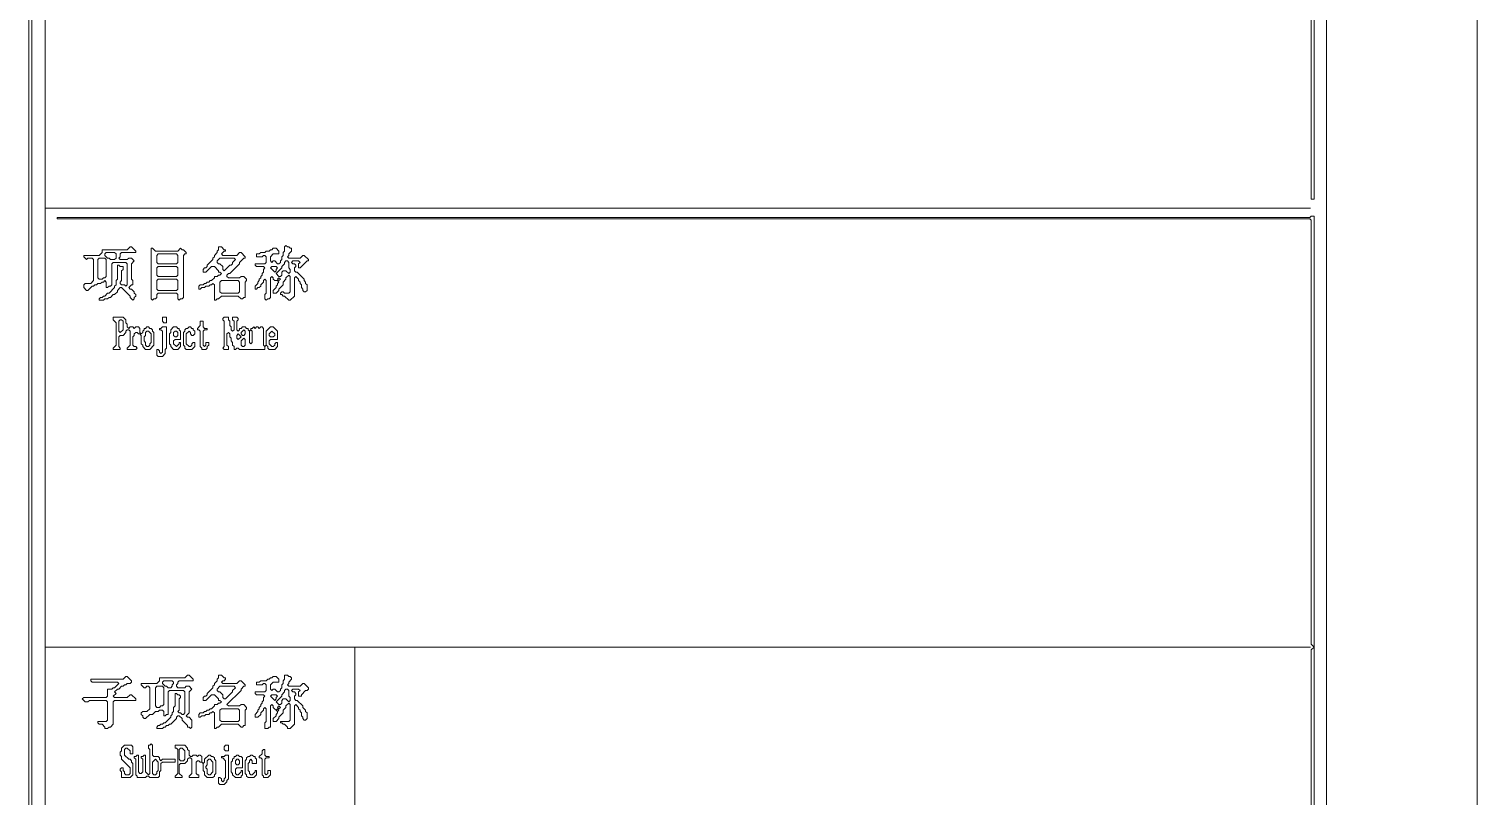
# Model space of a CAD drawing. Header units: millimetres. Extents: x 24 to 865, y 18 to 612.
# Drawn here: x 775 to 865.3, y 265.7 to 313.6 of the extents above; entities that cross this region are included whole.
import ezdxf

# ---------------------------------------------------------------- set-up
doc = ezdxf.new("R2010")
doc.units = ezdxf.units.MM
for name, color, linetype, lineweight in [('TRACE_CURVE', 6, 'Continuous', 0), ('TRACE_STRAIGHT', 5, 'Continuous', 0), ('TRACE_TEXT_SYMBOL', 6, 'Continuous', 0)]:
    doc.layers.add(name, color=color, linetype=linetype, lineweight=lineweight)

msp = doc.modelspace()

# ---------------------------------------------------------------- linework, layer by layer
at = {"layer": 'TRACE_CURVE', "color": 6}
for points in [[(774.98, 600.7), (774.98, 28.726), (775.156, 28.726), (775.156, 600.7)], [(854.939, 371.507), (854.939, 302.933), (855.115, 302.933), (855.115, 371.507)], [(854.939, 301.882), (854.852, 301.795), (776.732, 301.795), (776.732, 301.707), (854.852, 301.707), (854.939, 301.62), (854.939, 275.171), (855.115, 274.996), (854.939, 274.821), (854.939, 265.1), (855.027, 265.012), (854.939, 264.924), (854.939, 255.116), (855.027, 255.028), (854.939, 254.94), (854.939, 245.482), (855.027, 245.482), (855.115, 245.394), (855.115, 301.882)]]:
    msp.add_lwpolyline(points, close=True, dxfattribs=at)
at = {"layer": 'TRACE_STRAIGHT', "color": 5}
for p, q in [((865.28, 611.852), (865.28, 18.127)), ((775.986, 601.456), (775.986, 27.883)), ((855.903, 601.456), (855.903, 27.883)), ((775.982, 302.373), (854.887, 302.373)), ((775.982, 274.996), (854.887, 274.996)), ((795.299, 274.996), (795.299, 175.135))]:
    msp.add_line(p, q, dxfattribs=at)
at = {"layer": 'TRACE_TEXT_SYMBOL', "color": 6}
for points in [[(781.286, 299.956), (781.111, 299.781), (779.535, 299.781), (779.535, 299.605), (779.359, 299.43), (778.396, 299.43), (778.396, 299.343), (778.571, 299.167), (778.659, 299.255), (778.921, 299.255), (779.009, 299.167), (779.009, 297.854), (778.834, 297.679), (778.484, 297.679), (778.396, 297.591), (778.396, 297.416), (778.571, 297.241), (778.659, 297.241), (778.921, 297.504), (779.009, 297.504), (779.097, 297.591), (779.184, 297.591), (779.272, 297.679), (779.447, 297.679), (779.535, 297.766), (779.622, 297.766), (779.71, 297.854), (779.797, 297.766), (779.797, 297.416), (779.885, 297.416), (779.972, 297.504), (780.06, 297.504), (780.148, 297.591), (780.148, 298.905), (780.235, 298.992), (781.023, 298.992), (781.111, 298.905), (781.111, 297.591), (781.023, 297.504), (780.936, 297.591), (780.761, 297.591), (780.673, 297.679), (780.673, 297.766), (780.761, 297.854), (780.761, 298.467), (780.848, 298.554), (780.848, 298.73), (780.673, 298.73), (780.585, 298.817), (780.498, 298.817), (780.498, 297.941), (780.41, 297.854), (780.41, 297.591), (780.323, 297.504), (780.323, 297.416), (779.972, 297.066), (779.885, 297.066), (779.71, 296.89), (779.622, 296.89), (779.535, 296.803), (779.447, 296.803), (779.359, 296.715), (779.359, 296.628), (779.622, 296.628)], [(779.622, 296.628), (779.71, 296.715), (779.885, 296.715), (779.972, 296.803), (780.06, 296.803), (780.235, 296.978), (780.323, 296.978), (780.498, 297.153), (780.498, 297.241), (780.673, 297.416), (780.761, 297.416), (781.286, 296.89), (781.286, 296.803), (781.461, 296.628), (781.549, 296.715), (781.549, 296.803), (781.636, 296.89), (781.636, 296.978), (781.549, 297.066), (781.549, 297.153), (781.374, 297.328), (781.286, 297.328), (781.198, 297.416), (781.374, 297.591), (781.461, 297.591), (781.461, 297.854), (781.374, 297.941), (781.374, 298.905), (781.549, 299.08), (781.374, 299.255), (781.198, 299.255), (781.111, 299.167), (780.673, 299.167), (780.585, 299.255), (780.673, 299.343), (780.673, 299.518), (780.761, 299.605), (781.636, 299.605), (781.636, 299.693), (781.374, 299.956), (781.286, 299.956)], [(786.804, 299.956), (786.804, 299.781), (786.716, 299.693), (786.716, 299.605), (786.541, 299.43), (786.541, 299.343), (786.453, 299.255), (786.453, 299.167), (786.103, 298.817), (786.103, 298.73), (786.015, 298.642), (785.928, 298.642), (785.84, 298.554), (785.84, 298.379), (786.015, 298.379), (786.366, 298.73), (786.541, 298.73), (786.804, 298.467), (786.804, 298.379), (786.891, 298.379), (786.979, 298.292), (786.891, 298.204), (786.804, 298.204), (786.716, 298.117), (786.541, 298.117), (786.541, 298.029), (786.366, 297.854), (786.278, 297.854), (786.19, 297.766), (786.103, 297.766), (786.015, 297.679), (785.928, 297.679), (785.84, 297.591), (785.665, 297.591), (785.577, 297.504), (785.577, 297.328), (785.665, 297.328), (785.753, 297.416), (785.928, 297.416), (786.015, 297.504), (786.19, 297.504), (786.278, 297.591), (786.366, 297.591), (786.453, 297.679), (786.541, 297.591), (786.541, 296.628), (786.628, 296.628), (786.716, 296.715), (786.804, 296.715), (786.979, 296.89), (788.03, 296.89), (788.205, 296.715), (788.292, 296.715), (788.38, 296.803), (788.467, 296.803), (788.467, 297.766), (788.555, 297.854), (788.555, 297.941), (788.38, 298.117), (788.205, 298.117), (788.117, 298.029), (787.417, 298.029), (787.329, 298.117), (787.329, 298.204)], [(787.329, 298.204), (787.417, 298.292), (787.504, 298.292), (788.117, 298.905), (788.117, 298.992), (788.38, 299.255), (788.467, 299.255), (788.467, 299.343), (788.205, 299.605), (788.117, 299.605), (787.942, 299.43), (787.066, 299.43), (786.979, 299.518), (787.154, 299.693), (787.241, 299.693), (787.241, 299.781), (787.154, 299.781), (786.979, 299.956), (786.804, 299.956)], [(791.007, 300.043), (790.92, 299.956), (790.92, 299.693), (790.832, 299.605), (790.832, 299.43), (790.745, 299.343), (790.745, 299.167), (790.657, 299.08), (790.657, 298.992), (790.569, 298.905), (790.482, 298.905), (790.307, 299.08), (790.219, 299.08), (790.131, 298.992), (790.044, 299.08), (790.044, 299.343), (790.219, 299.518), (790.569, 299.518), (790.569, 299.693), (790.394, 299.868), (790.219, 299.868), (790.131, 299.781), (790.044, 299.781), (789.956, 299.693), (789.781, 299.693), (789.694, 299.605), (789.431, 299.605), (789.343, 299.518), (789.168, 299.518), (789.168, 299.343), (789.518, 299.343), (789.606, 299.43), (789.694, 299.43), (789.781, 299.343), (789.781, 298.992), (789.694, 298.905), (789.081, 298.905), (789.081, 298.817), (789.168, 298.73), (789.606, 298.73), (789.694, 298.642), (789.606, 298.554), (789.606, 298.379), (789.518, 298.292), (789.518, 298.204), (789.431, 298.117), (789.431, 298.029), (789.343, 297.941), (789.343, 297.854), (789.256, 297.766), (789.256, 297.679), (789.081, 297.504), (789.081, 297.328), (789.168, 297.328), (789.256, 297.416), (789.343, 297.416), (789.431, 297.504), (789.431, 297.591), (789.606, 297.766), (789.606, 297.854), (789.694, 297.941), (789.781, 297.854), (789.781, 297.066), (789.694, 296.978)], [(791.62, 298.73), (791.62, 298.817), (791.533, 298.905), (791.445, 298.905), (791.358, 298.992), (791.445, 299.08), (791.795, 299.08), (791.883, 298.992), (791.795, 298.905), (791.795, 298.642), (791.883, 298.642), (792.321, 299.08), (792.409, 299.08), (792.409, 299.167), (792.146, 299.43), (792.058, 299.43), (791.883, 299.255), (791.182, 299.255), (791.095, 299.343), (791.182, 299.43), (791.182, 299.518), (791.358, 299.693), (791.358, 299.868), (791.27, 299.868), (791.182, 299.956), (791.095, 299.956), (791.007, 300.043)], [(789.694, 296.978), (789.694, 296.715), (789.781, 296.628), (789.869, 296.715), (789.956, 296.715), (790.044, 296.803), (790.044, 298.029), (790.131, 298.117), (790.219, 298.029), (790.219, 297.941), (790.307, 297.854), (790.482, 297.854), (790.569, 297.766), (790.482, 297.679), (790.482, 297.591), (790.394, 297.504), (790.394, 297.416), (790.219, 297.241), (790.219, 297.066), (790.394, 297.066), (790.569, 297.241), (790.569, 297.328), (790.832, 297.591), (790.832, 297.766), (791.007, 297.941), (791.007, 298.029), (791.182, 298.204), (791.27, 298.117), (791.27, 297.153), (791.182, 297.066), (790.92, 297.066), (790.832, 297.153), (790.745, 297.153), (790.657, 297.066), (790.657, 296.978), (790.745, 296.978), (790.832, 296.89), (790.92, 296.89), (791.182, 296.628), (791.27, 296.628), (791.533, 296.89), (791.533, 298.029), (791.62, 298.117), (791.795, 297.941), (791.795, 297.854), (791.883, 297.766), (791.883, 297.679), (791.971, 297.591), (791.971, 297.416), (792.058, 297.328), (792.058, 297.241), (792.146, 297.153), (792.233, 297.153), (792.321, 297.241), (792.321, 297.591), (792.233, 297.679), (792.233, 297.766), (792.146, 297.854), (792.146, 297.941), (791.708, 298.379), (791.62, 298.379), (791.533, 298.467), (791.533, 298.642), (791.62, 298.73)], [(780.235, 295.577), (780.235, 295.402), (780.41, 295.226), (780.41, 293.825), (780.235, 293.65), (780.235, 293.562), (780.673, 293.562), (780.673, 293.65), (780.585, 293.738), (780.585, 294.351), (780.673, 294.438), (780.848, 294.438), (781.023, 294.613), (781.023, 294.701), (781.111, 294.789), (781.198, 294.789), (781.286, 294.701), (781.286, 293.825), (781.111, 293.65), (781.111, 293.562), (781.636, 293.562), (781.724, 293.65), (781.636, 293.738), (781.549, 293.738), (781.461, 293.825), (781.461, 294.351), (781.549, 294.438), (781.549, 294.526), (781.636, 294.613), (781.724, 294.613), (781.812, 294.526), (781.899, 294.526), (781.987, 294.438), (781.987, 293.913), (782.074, 293.825), (782.074, 293.738), (782.249, 293.562), (782.512, 293.562), (782.775, 293.825), (782.775, 294.613), (782.687, 294.701), (782.687, 294.789), (782.6, 294.876), (782.512, 294.876), (782.425, 294.964), (782.337, 294.964), (782.249, 294.876), (782.162, 294.876), (782.162, 294.789), (782.074, 294.701), (782.074, 294.613), (781.987, 294.526), (781.899, 294.613), (781.899, 294.876), (781.812, 294.964), (781.636, 294.964), (781.549, 294.876), (781.461, 294.964), (781.286, 294.964), (781.198, 294.876), (781.111, 294.964), (781.111, 295.139), (781.023, 295.226), (781.023, 295.402)], [(781.023, 295.402), (780.848, 295.577), (780.235, 295.577)], [(787.154, 295.577), (787.066, 295.489), (787.066, 295.402), (787.154, 295.314), (787.154, 293.738), (787.066, 293.65), (787.154, 293.562), (787.417, 293.562), (787.417, 293.738), (787.329, 293.825), (787.329, 294.526), (787.417, 294.613), (787.504, 294.526), (787.504, 294.351), (787.592, 294.263), (787.592, 294.088), (787.679, 294), (787.679, 293.825), (787.767, 293.738), (787.767, 293.562), (787.854, 293.562), (787.942, 293.65), (788.03, 293.65), (788.117, 293.562), (789.694, 293.562), (789.694, 293.738), (789.781, 293.825), (789.869, 293.738), (789.869, 293.65), (789.956, 293.562), (790.307, 293.562), (790.482, 293.738), (790.482, 294), (790.394, 294), (790.307, 293.913), (790.307, 293.825), (790.219, 293.738), (790.131, 293.738), (789.956, 293.913), (789.956, 294.088), (790.044, 294.176), (790.482, 294.176), (790.482, 294.701), (790.219, 294.964), (790.044, 294.964), (789.781, 294.701), (789.781, 293.825), (789.694, 293.738), (789.606, 293.825), (789.606, 294.876), (789.518, 294.964), (789.431, 294.964), (789.343, 294.876), (789.256, 294.964), (789.168, 294.964), (789.081, 294.876), (788.993, 294.964), (788.905, 294.876), (788.818, 294.876), (788.818, 294.789), (788.73, 294.701), (788.643, 294.789), (788.643, 294.876), (788.555, 294.876)], [(788.555, 294.876), (788.467, 294.964), (788.292, 294.964), (788.205, 294.876), (788.117, 294.876), (788.117, 294.789), (788.03, 294.701), (787.942, 294.789), (787.942, 295.314), (788.03, 295.402), (788.03, 295.489), (787.942, 295.577), (787.679, 295.577), (787.679, 295.402), (787.767, 295.314), (787.767, 294.789), (787.679, 294.701), (787.592, 294.789), (787.592, 294.964), (787.504, 295.051), (787.504, 295.314), (787.417, 295.402), (787.417, 295.577), (787.154, 295.577)], [(784.877, 273.244), (784.702, 273.069), (783.125, 273.069), (783.125, 272.894), (782.95, 272.719), (781.987, 272.719), (781.987, 272.631), (782.162, 272.456), (782.249, 272.456), (782.337, 272.544), (782.425, 272.544), (782.512, 272.456), (782.512, 271.142), (782.337, 270.967), (782.074, 270.967), (781.987, 270.88), (781.987, 270.792), (782.074, 270.705), (782.074, 270.617), (782.162, 270.529), (782.249, 270.529), (782.512, 270.792), (782.687, 270.792), (782.862, 270.967), (783.038, 270.967), (783.125, 271.055), (783.3, 271.055), (783.388, 270.967), (783.388, 270.705), (783.476, 270.705), (783.563, 270.792), (783.651, 270.792), (783.651, 272.193), (783.738, 272.281), (784.614, 272.281), (784.702, 272.193), (784.702, 270.88), (784.614, 270.792), (784.526, 270.792), (784.439, 270.88), (784.351, 270.88), (784.264, 270.967), (784.351, 271.055), (784.351, 271.755), (784.439, 271.843), (784.439, 271.931), (784.351, 272.018), (784.264, 272.018), (784.176, 272.106), (784.089, 272.106), (784.089, 271.318), (784.001, 271.23), (784.001, 270.967), (783.913, 270.88), (783.913, 270.792), (783.826, 270.705), (783.826, 270.617), (783.476, 270.267), (783.388, 270.267), (783.3, 270.179), (783.213, 270.179), (783.125, 270.091), (783.038, 270.091), (782.95, 270.004)], [(782.95, 270.004), (782.95, 269.916), (783.3, 269.916), (783.388, 270.004), (783.476, 270.004), (783.563, 270.091), (783.651, 270.091), (783.738, 270.179), (783.826, 270.179), (784.176, 270.529), (784.176, 270.617), (784.264, 270.705), (784.351, 270.705), (784.526, 270.529), (784.526, 270.442), (784.877, 270.091), (784.877, 270.004), (784.964, 270.004), (785.052, 269.916), (785.14, 270.004), (785.14, 270.442), (784.964, 270.617), (784.877, 270.617), (784.789, 270.705), (784.964, 270.88), (784.964, 272.193), (785.14, 272.369), (784.964, 272.544), (784.789, 272.544), (784.702, 272.456), (784.264, 272.456), (784.176, 272.544), (784.176, 272.631), (784.264, 272.719), (784.264, 272.806), (784.351, 272.894), (785.227, 272.894), (785.227, 272.982), (784.964, 273.244), (784.877, 273.244)], [(786.804, 273.244), (786.804, 273.069), (786.716, 272.982), (786.716, 272.894), (786.541, 272.719), (786.541, 272.631), (786.453, 272.544), (786.453, 272.456), (786.103, 272.106), (786.103, 272.018), (786.015, 271.931), (785.928, 271.931), (785.84, 271.843), (785.84, 271.668), (786.015, 271.668), (786.366, 272.018), (786.541, 272.018), (786.804, 271.755), (786.804, 271.668), (786.891, 271.668), (786.979, 271.58), (786.891, 271.493), (786.804, 271.493), (786.716, 271.405), (786.541, 271.405), (786.541, 271.318), (786.366, 271.142), (786.278, 271.142), (786.19, 271.055), (786.103, 271.055), (786.015, 270.967), (785.928, 270.967), (785.84, 270.88), (785.665, 270.88), (785.577, 270.792), (785.577, 270.617), (785.665, 270.617), (785.753, 270.705), (785.928, 270.705), (786.015, 270.792), (786.19, 270.792), (786.278, 270.88), (786.366, 270.88), (786.453, 270.967), (786.541, 270.88), (786.541, 269.916), (786.628, 269.916), (786.716, 270.004), (786.804, 270.004), (786.979, 270.179), (788.03, 270.179), (788.205, 270.004), (788.292, 270.004), (788.38, 270.091), (788.467, 270.091), (788.467, 271.055), (788.555, 271.142), (788.555, 271.23), (788.38, 271.405), (788.205, 271.405), (788.117, 271.318), (787.417, 271.318), (787.329, 271.405), (788.205, 272.281)], [(788.205, 272.281), (788.205, 272.369), (788.38, 272.544), (788.467, 272.544), (788.467, 272.631), (788.205, 272.894), (788.117, 272.894), (787.942, 272.719), (787.066, 272.719), (786.979, 272.806), (787.066, 272.894), (787.154, 272.894), (787.241, 272.982), (787.241, 273.069), (787.154, 273.069), (786.979, 273.244), (786.804, 273.244)], [(790.92, 273.244), (790.92, 272.982), (790.832, 272.894), (790.832, 272.719), (790.745, 272.631), (790.745, 272.456), (790.657, 272.369), (790.657, 272.281), (790.569, 272.193), (790.482, 272.193), (790.307, 272.369), (790.219, 272.369), (790.131, 272.281), (790.044, 272.369), (790.044, 272.631), (790.219, 272.806), (790.569, 272.806), (790.569, 272.982), (790.394, 273.157), (790.219, 273.157), (790.131, 273.069), (790.044, 273.069), (789.956, 272.982), (789.869, 272.982), (789.781, 272.894), (789.431, 272.894), (789.343, 272.806), (789.168, 272.806), (789.168, 272.631), (789.518, 272.631), (789.606, 272.719), (789.694, 272.719), (789.781, 272.631), (789.781, 272.281), (789.694, 272.193), (789.081, 272.193), (789.081, 272.106), (789.168, 272.018), (789.606, 272.018), (789.694, 271.931), (789.606, 271.843), (789.606, 271.668), (789.518, 271.58), (789.518, 271.493), (789.431, 271.405), (789.431, 271.318), (789.343, 271.23), (789.343, 271.142), (789.256, 271.055), (789.256, 270.967), (789.081, 270.792), (789.081, 270.617), (789.256, 270.617), (789.431, 270.792), (789.431, 270.88), (789.606, 271.055), (789.606, 271.142), (789.694, 271.23), (789.781, 271.142), (789.781, 270.354), (789.694, 270.267), (789.694, 269.916), (789.869, 269.916), (789.956, 270.004)], [(791.795, 271.931), (791.971, 271.931), (791.971, 272.018), (792.233, 272.281), (792.321, 272.281), (792.409, 272.369), (792.409, 272.456), (792.146, 272.719), (792.058, 272.719), (791.883, 272.544), (791.182, 272.544), (791.095, 272.631), (791.182, 272.719), (791.182, 272.806), (791.358, 272.982), (791.358, 273.069), (791.27, 273.157), (791.182, 273.157), (791.095, 273.244), (790.92, 273.244)], [(789.956, 270.004), (790.044, 270.004), (790.044, 271.318), (790.131, 271.405), (790.219, 271.318), (790.219, 271.23), (790.482, 270.967), (790.482, 270.88), (790.394, 270.792), (790.394, 270.705), (790.219, 270.529), (790.219, 270.354), (790.394, 270.354), (790.569, 270.529), (790.569, 270.617), (790.832, 270.88), (790.832, 271.055), (791.007, 271.23), (791.007, 271.318), (791.182, 271.493), (791.27, 271.405), (791.27, 270.442), (791.182, 270.354), (790.657, 270.354), (790.657, 270.267), (790.745, 270.267), (790.832, 270.179), (790.92, 270.179), (791.095, 270.004), (791.095, 269.916), (791.27, 269.916), (791.533, 270.179), (791.533, 271.318), (791.62, 271.405), (791.795, 271.23), (791.795, 271.142), (791.883, 271.055), (791.883, 270.967), (791.971, 270.88), (791.971, 270.705), (792.058, 270.617), (792.058, 270.529), (792.146, 270.442), (792.233, 270.442), (792.321, 270.529), (792.321, 270.88), (792.233, 270.967), (792.233, 271.055), (792.058, 271.23), (792.058, 271.318), (791.708, 271.668), (791.62, 271.668), (791.533, 271.755), (791.533, 271.931), (791.62, 272.018), (791.62, 272.106), (791.533, 272.193), (791.445, 272.193), (791.358, 272.281), (791.445, 272.369), (791.795, 272.369), (791.883, 272.281), (791.795, 272.193), (791.795, 271.931)]]:
    msp.add_lwpolyline(points, dxfattribs=at)
for points in [[(782.6, 299.868), (782.6, 296.715), (782.687, 296.628), (782.775, 296.715), (782.862, 296.715), (782.95, 296.803), (782.95, 296.978), (783.038, 297.066), (784.176, 297.066), (784.264, 296.978), (784.264, 296.715), (784.351, 296.628), (784.439, 296.715), (784.526, 296.715), (784.614, 296.803), (784.614, 299.43), (784.702, 299.518), (784.789, 299.518), (784.789, 299.605), (784.614, 299.781), (784.526, 299.781), (784.439, 299.868), (784.264, 299.693), (782.862, 299.693), (782.687, 299.868)], [(779.272, 299.167), (779.359, 299.255), (779.71, 299.255), (779.797, 299.167), (779.797, 298.117), (779.71, 298.029), (779.622, 298.029), (779.535, 297.941), (779.359, 297.941), (779.272, 298.029)], [(779.71, 299.518), (779.797, 299.605), (780.323, 299.605), (780.41, 299.518), (780.41, 299.255), (780.323, 299.167), (780.06, 299.167), (779.972, 299.255), (779.885, 299.255), (779.71, 299.43)], [(782.95, 299.43), (783.038, 299.518), (784.176, 299.518), (784.264, 299.43), (784.264, 298.992), (784.176, 298.905), (783.038, 298.905), (782.95, 298.992)], [(786.891, 299.255), (787.767, 299.255), (787.854, 299.167), (787.679, 298.992), (787.679, 298.905), (787.592, 298.817), (787.504, 298.817), (787.154, 298.467), (787.066, 298.554), (787.066, 298.73), (786.891, 298.905), (786.804, 298.905), (786.716, 298.992), (786.716, 299.08)], [(790.92, 298.992), (791.007, 299.08), (791.095, 299.08), (791.182, 298.992), (791.182, 298.642), (791.27, 298.554), (791.27, 298.379), (791.182, 298.292), (791.007, 298.467), (790.832, 298.467), (790.745, 298.379), (790.745, 298.204), (790.657, 298.117), (790.569, 298.117), (790.394, 298.292), (790.745, 298.642), (790.745, 298.73), (790.92, 298.905)], [(782.95, 298.642), (783.038, 298.73), (784.176, 298.73), (784.264, 298.642), (784.264, 298.204), (784.176, 298.117), (783.038, 298.117), (782.95, 298.204)], [(790.044, 298.642), (790.131, 298.73), (790.394, 298.73), (790.482, 298.642), (790.394, 298.554), (790.394, 298.467), (790.307, 298.379)], [(790.482, 297.941), (790.569, 298.029), (790.657, 297.941), (790.569, 297.854)], [(782.95, 297.854), (783.038, 297.941), (784.176, 297.941), (784.264, 297.854), (784.264, 297.328), (784.176, 297.241), (783.038, 297.241), (782.95, 297.328)], [(786.891, 297.766), (786.979, 297.854), (788.03, 297.854), (788.117, 297.766), (788.117, 297.153), (788.03, 297.066), (786.979, 297.066), (786.891, 297.153)], [(780.585, 295.314), (780.673, 295.402), (780.761, 295.402), (780.848, 295.314), (780.848, 294.789), (780.673, 294.613), (780.585, 294.701)], [(783.3, 295.577), (783.3, 295.314), (783.388, 295.226), (783.563, 295.226), (783.563, 295.577)], [(785.665, 295.314), (785.665, 295.051), (785.49, 294.876), (785.49, 294.789), (785.577, 294.789), (785.665, 294.701), (785.665, 293.738), (785.753, 293.65), (785.753, 293.562), (786.015, 293.562), (786.103, 293.65), (786.103, 293.738), (786.19, 293.825), (786.19, 294), (786.015, 294), (786.015, 293.825), (785.928, 293.738), (785.84, 293.825), (785.84, 294.701), (785.928, 294.789), (786.103, 294.789), (786.103, 294.876), (785.928, 294.876), (785.84, 294.964), (785.84, 295.314)], [(782.249, 294.613), (782.337, 294.701), (782.425, 294.701), (782.6, 294.526), (782.6, 294), (782.512, 293.913), (782.512, 293.825), (782.425, 293.738), (782.337, 293.738), (782.249, 293.825), (782.249, 294), (782.162, 294.088), (782.162, 294.351), (782.249, 294.438)], [(783.3, 294.964), (783.213, 294.876), (783.125, 294.876), (783.125, 294.789), (783.213, 294.789), (783.3, 294.701), (783.3, 293.387), (783.213, 293.3), (783.125, 293.387), (783.125, 293.475), (783.038, 293.562), (782.95, 293.562), (782.95, 293.212), (783.038, 293.125), (783.3, 293.125), (783.476, 293.3), (783.476, 293.562), (783.563, 293.65), (783.563, 294.964)], [(784.001, 294.964), (783.826, 294.789), (783.826, 294.613), (783.738, 294.526), (783.738, 293.913), (783.826, 293.825), (783.826, 293.738), (784.001, 293.562), (784.264, 293.562), (784.439, 293.738), (784.439, 294), (784.351, 294), (784.351, 293.913), (784.176, 293.738), (784.001, 293.913), (784.001, 294.088), (784.089, 294.176), (784.439, 294.176), (784.439, 294.701), (784.351, 294.789), (784.351, 294.876), (784.264, 294.876), (784.176, 294.964)], [(784.001, 294.613), (784.089, 294.701), (784.176, 294.701), (784.264, 294.613), (784.264, 294.438), (784.176, 294.351), (784.089, 294.351), (784.001, 294.438)], [(784.964, 294.964), (784.877, 294.876), (784.789, 294.876), (784.702, 294.789), (784.702, 294.701), (784.614, 294.613), (784.614, 293.825), (784.702, 293.738), (784.702, 293.65), (784.789, 293.562), (785.14, 293.562), (785.315, 293.738), (785.315, 294), (785.227, 294), (785.14, 293.913), (785.14, 293.825), (785.052, 293.738), (784.964, 293.738), (784.789, 293.913), (784.789, 294.526), (784.964, 294.701), (785.052, 294.613), (785.052, 294.526), (785.14, 294.438), (785.227, 294.438), (785.315, 294.526), (785.315, 294.701), (785.227, 294.789), (785.227, 294.876), (785.14, 294.876), (785.052, 294.964)], [(787.942, 294.438), (788.03, 294.526), (788.205, 294.351), (788.03, 294.176), (787.942, 294.263)], [(788.38, 294.789), (788.467, 294.701), (788.467, 294.526), (788.38, 294.438), (788.292, 294.438), (788.205, 294.526), (788.205, 294.613)], [(788.73, 294.701), (788.818, 294.789), (788.905, 294.701), (788.905, 294), (788.818, 293.913), (788.73, 294)], [(790.131, 294.701), (790.307, 294.526), (790.307, 294.438), (790.219, 294.351), (790.044, 294.351), (789.956, 294.438), (789.956, 294.526)], [(788.38, 294.263), (788.467, 294.176), (788.467, 293.825), (788.38, 293.738), (788.292, 293.738), (788.205, 293.825), (788.205, 294.088)], [(781.023, 273.157), (780.848, 272.982), (778.834, 272.982), (778.834, 272.894), (778.921, 272.806), (780.498, 272.806), (780.585, 272.719), (780.323, 272.456), (780.235, 272.456), (780.148, 272.369), (779.885, 272.369), (779.885, 271.931), (779.797, 271.843), (778.396, 271.843), (778.308, 271.755), (778.484, 271.58), (778.659, 271.58), (778.746, 271.668), (779.797, 271.668), (779.885, 271.58), (779.885, 270.442), (779.797, 270.354), (779.272, 270.354), (779.272, 270.267), (779.359, 270.179), (779.535, 270.179), (779.71, 270.004), (779.71, 269.916), (779.885, 269.916), (779.972, 270.004), (780.06, 270.004), (780.235, 270.179), (780.235, 271.58), (780.323, 271.668), (781.636, 271.668), (781.636, 271.755), (781.374, 272.018), (781.286, 272.018), (781.111, 271.843), (780.323, 271.843), (780.235, 271.931), (780.41, 272.106), (780.323, 272.193), (780.498, 272.369), (780.585, 272.369), (780.761, 272.544), (780.848, 272.544), (780.936, 272.631), (781.023, 272.631), (781.111, 272.719), (781.286, 272.719), (781.374, 272.806), (781.374, 272.894), (781.111, 273.157)], [(783.3, 272.806), (783.388, 272.894), (783.913, 272.894), (784.001, 272.806), (784.001, 272.719), (783.913, 272.631), (783.913, 272.544), (783.826, 272.456), (783.651, 272.456), (783.563, 272.544), (783.476, 272.544), (783.3, 272.719)], [(782.862, 272.456), (782.95, 272.544), (783.3, 272.544), (783.388, 272.456), (783.388, 271.405), (783.3, 271.318), (783.213, 271.318), (783.125, 271.23), (782.95, 271.23), (782.862, 271.318)], [(786.891, 272.544), (787.767, 272.544), (787.854, 272.456), (787.679, 272.281), (787.679, 272.193), (787.241, 271.755), (787.154, 271.755), (787.066, 271.843), (787.066, 272.018), (786.891, 272.193), (786.804, 272.193), (786.716, 272.281), (786.716, 272.369)], [(790.044, 271.931), (790.131, 272.018), (790.394, 272.018), (790.482, 271.931), (790.394, 271.843), (790.394, 271.755), (790.307, 271.668)], [(790.92, 272.281), (791.007, 272.369), (791.095, 272.369), (791.182, 272.281), (791.182, 271.931), (791.27, 271.843), (791.27, 271.668), (791.182, 271.58), (791.007, 271.755), (790.832, 271.755), (790.745, 271.668), (790.745, 271.493), (790.657, 271.405), (790.569, 271.405), (790.394, 271.58), (790.745, 271.931), (790.745, 272.018), (790.92, 272.193)], [(786.891, 271.055), (786.979, 271.142), (788.03, 271.142), (788.117, 271.055), (788.117, 270.442), (788.03, 270.354), (786.979, 270.354), (786.891, 270.442)], [(790.394, 271.055), (790.482, 271.142), (790.569, 271.055), (790.482, 270.967)], [(790.482, 271.23), (790.569, 271.318), (790.657, 271.23), (790.569, 271.142)], [(780.936, 268.865), (780.761, 268.69), (780.761, 268.515), (780.673, 268.428), (780.673, 268.252), (780.761, 268.165), (780.761, 267.99), (781.286, 267.464), (781.286, 267.114), (781.198, 267.026), (781.023, 267.026), (780.936, 267.114), (780.936, 267.201), (780.848, 267.289), (780.848, 267.464), (780.761, 267.464), (780.673, 267.377), (780.673, 267.289), (780.761, 267.201), (780.761, 266.851), (781.286, 266.851), (781.461, 267.026), (781.461, 267.727), (781.374, 267.814), (781.374, 267.902), (781.286, 267.99), (781.198, 267.99), (780.936, 268.252), (780.936, 268.603), (781.023, 268.69), (781.111, 268.69), (781.286, 268.515), (781.286, 268.34), (781.461, 268.34), (781.461, 268.778), (781.374, 268.865)], [(782.6, 268.953), (782.512, 268.865), (782.425, 268.865), (782.425, 268.69), (782.512, 268.603), (782.512, 267.114), (782.425, 267.026), (782.249, 267.201), (782.249, 268.252), (782.162, 268.252), (782.074, 268.165), (781.987, 268.165), (781.987, 268.077), (782.074, 267.99), (782.074, 267.201), (781.987, 267.114), (781.899, 267.114), (781.812, 267.201), (781.812, 268.252), (781.724, 268.252), (781.636, 268.165), (781.549, 268.165), (781.549, 268.077), (781.636, 267.99), (781.636, 267.026), (781.724, 266.939), (781.724, 266.851), (782.249, 266.851), (782.337, 266.939), (782.425, 266.939), (782.512, 266.851), (783.038, 266.851), (783.125, 266.939), (783.125, 267.201), (783.213, 267.289), (783.213, 267.727), (783.3, 267.814), (784.089, 267.814), (784.089, 267.99), (783.3, 267.99), (783.213, 267.902), (783.125, 267.99), (783.125, 268.077), (783.038, 268.165), (782.775, 268.165), (782.687, 268.252), (782.687, 268.865)], [(784.089, 268.865), (784.089, 268.69), (784.176, 268.69), (784.264, 268.603), (784.264, 267.114), (784.089, 266.939), (784.089, 266.851), (784.526, 266.851), (784.526, 266.939), (784.351, 267.114), (784.351, 267.639), (784.439, 267.727), (784.702, 267.727), (784.877, 267.902), (784.877, 267.99), (784.964, 268.077), (785.052, 268.077), (785.14, 267.99), (785.14, 267.114), (784.964, 266.939), (784.964, 266.851), (785.577, 266.851), (785.577, 267.026), (785.49, 267.026), (785.402, 267.114), (785.402, 267.814), (785.49, 267.902), (785.577, 267.902), (785.665, 267.814), (785.753, 267.814), (785.84, 267.727), (785.84, 267.289), (785.928, 267.201), (785.928, 267.026), (786.103, 266.851), (786.453, 266.851), (786.541, 266.939), (786.541, 267.026), (786.628, 267.114), (786.628, 267.902), (786.541, 267.99), (786.541, 268.077), (786.453, 268.165), (786.366, 268.165), (786.278, 268.252), (786.19, 268.252), (785.928, 267.99), (785.928, 267.814), (785.84, 267.727), (785.753, 267.814), (785.753, 268.165), (785.665, 268.252), (785.577, 268.252), (785.49, 268.165), (785.402, 268.252), (785.227, 268.252), (785.14, 268.165), (785.052, 268.165), (784.964, 268.252), (784.964, 268.515), (784.877, 268.603), (784.877, 268.69), (784.702, 268.865)], [(784.351, 268.603), (784.439, 268.69), (784.526, 268.69), (784.702, 268.515), (784.702, 267.99), (784.614, 267.902), (784.439, 267.902), (784.351, 267.99)], [(787.241, 268.252), (787.154, 268.165), (786.979, 268.165), (786.979, 268.077), (787.066, 268.077), (787.241, 267.902), (787.241, 266.851), (787.154, 266.764), (787.154, 266.676), (787.066, 266.588), (786.979, 266.676), (786.979, 266.764), (786.891, 266.851), (786.804, 266.851), (786.804, 266.501), (786.891, 266.413), (787.154, 266.413), (787.329, 266.588), (787.329, 266.676), (787.417, 266.764), (787.417, 268.252)], [(787.241, 268.865), (787.154, 268.778), (787.154, 268.603), (787.241, 268.515), (787.417, 268.515), (787.417, 268.865)], [(787.942, 268.252), (787.854, 268.165), (787.767, 268.165), (787.767, 268.077), (787.679, 267.99), (787.679, 267.902), (787.592, 267.814), (787.592, 267.201), (787.679, 267.114), (787.679, 267.026), (787.854, 266.851), (788.205, 266.851), (788.205, 266.939), (788.292, 267.026), (788.292, 267.289), (788.205, 267.289), (788.205, 267.201), (788.03, 267.026), (787.942, 267.026), (787.854, 267.114), (787.854, 267.377), (787.942, 267.464), (788.292, 267.464), (788.292, 268.077), (788.205, 268.165), (788.117, 268.165), (788.03, 268.252)], [(788.818, 268.252), (788.73, 268.165), (788.643, 268.165), (788.555, 268.077), (788.555, 267.99), (788.467, 267.902), (788.467, 267.114), (788.555, 267.026), (788.555, 266.939), (788.643, 266.851), (788.993, 266.851), (789.168, 267.026), (789.168, 267.289), (789.081, 267.289), (789.081, 267.201), (788.905, 267.026), (788.818, 267.026), (788.73, 267.114), (788.73, 267.201), (788.643, 267.289), (788.643, 267.727), (788.73, 267.814), (788.73, 267.902), (788.818, 267.99), (788.905, 267.902), (788.905, 267.727), (789.168, 267.727), (789.168, 267.99), (789.081, 268.077), (789.081, 268.165), (788.993, 268.165), (788.905, 268.252)], [(789.606, 268.603), (789.518, 268.515), (789.518, 268.34), (789.343, 268.165), (789.343, 268.077), (789.431, 268.077), (789.518, 267.99), (789.518, 267.026), (789.606, 266.939), (789.606, 266.851), (789.869, 266.851), (790.044, 267.026), (790.044, 267.289), (789.869, 267.289), (789.869, 267.114), (789.781, 267.026), (789.694, 267.114), (789.694, 267.99), (789.781, 268.077), (789.956, 268.077), (789.956, 268.165), (789.781, 268.165), (789.694, 268.252), (789.694, 268.603)], [(782.862, 267.99), (783.038, 267.814), (783.038, 267.289), (782.95, 267.201), (782.95, 267.114), (782.862, 267.026), (782.775, 267.026), (782.687, 267.114), (782.687, 267.814)], [(786.103, 267.902), (786.19, 267.99), (786.278, 267.99), (786.453, 267.814), (786.453, 267.201), (786.278, 267.026), (786.19, 267.026), (786.103, 267.114), (786.103, 267.377), (786.015, 267.464), (786.015, 267.552), (786.103, 267.639)], [(787.854, 267.902), (787.942, 267.99), (788.03, 267.99), (788.117, 267.902), (788.117, 267.727), (788.03, 267.639), (787.942, 267.639), (787.854, 267.727)]]:
    msp.add_lwpolyline(points, close=True, dxfattribs=at)

doc.saveas('drawing.dxf')
